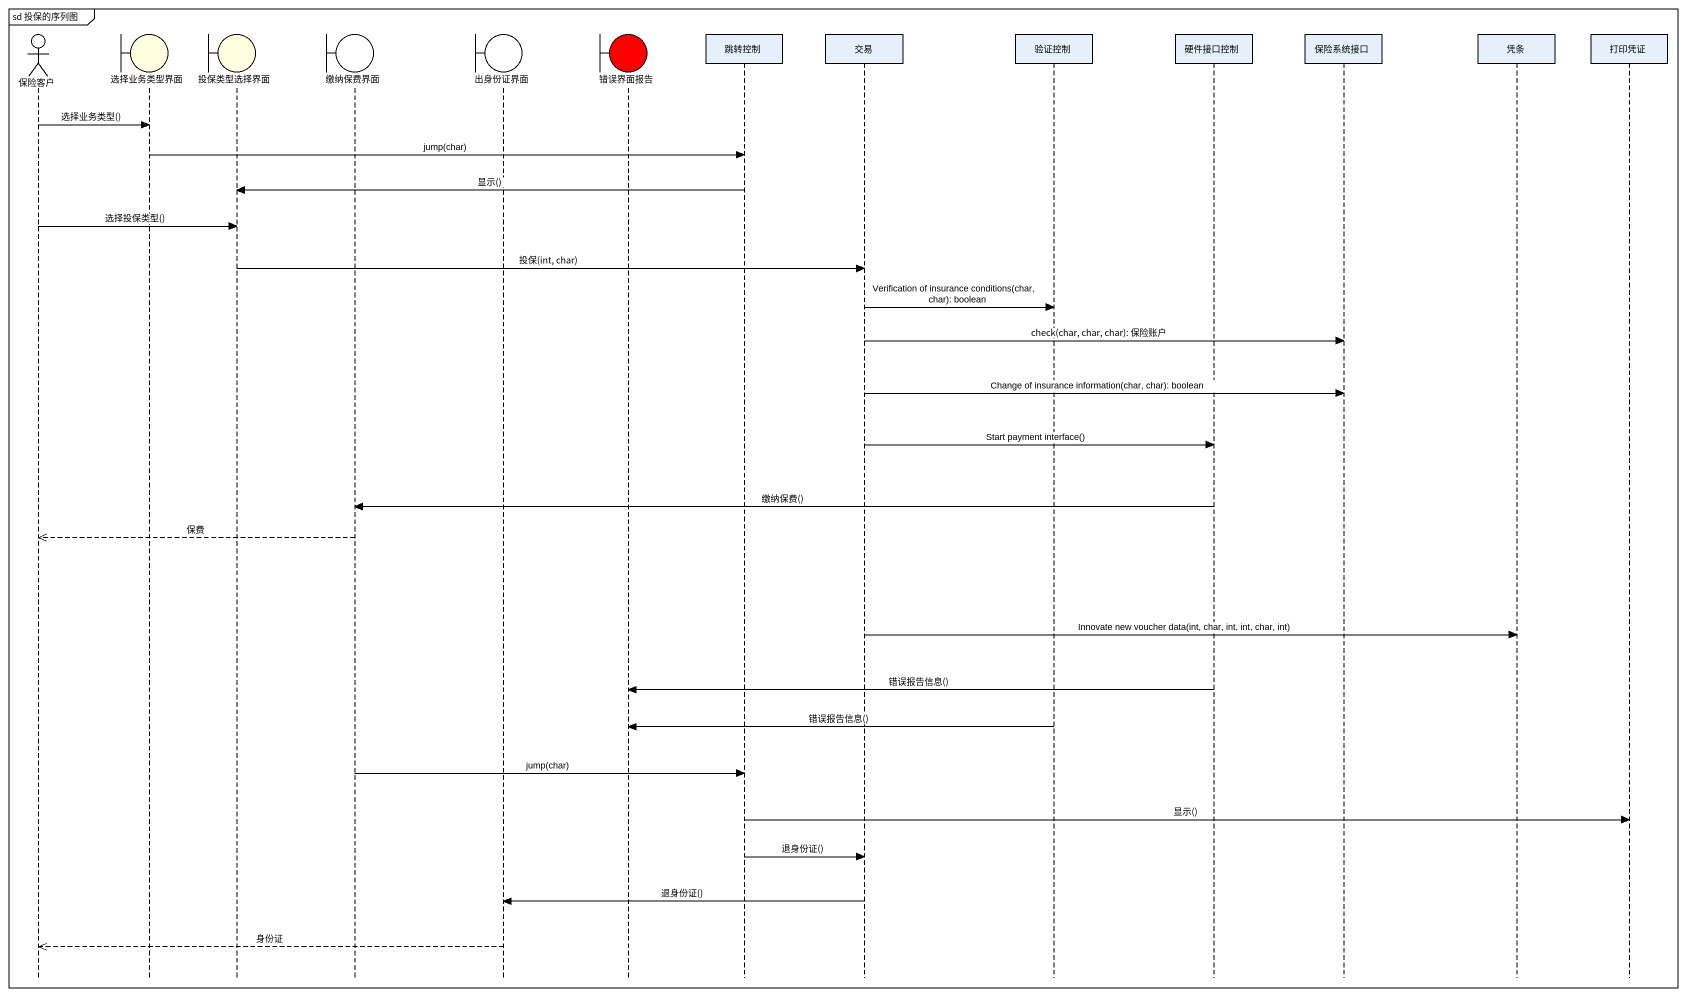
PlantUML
@startuml
mainframe sd 投保的序列图
hide footbox
actor 保险客户
boundary 选择业务类型界面 #FFFFE0
boundary 投保类型选择界面 #FFFFE0
boundary 缴纳保费界面
boundary 出身份证界面
boundary 错误界面报告 #FF0000
participant 跳转控制
participant 交易
participant 验证控制
participant 硬件接口控制
participant 保险系统接口
participant 凭条
participant 打印凭证

保险客户 -> 选择业务类型界面 : 选择业务类型()
选择业务类型界面 -> 跳转控制 : jump(char)
跳转控制 -> 投保类型选择界面 : 显示()
保险客户 -> 投保类型选择界面 : 选择投保类型()
投保类型选择界面 -> 交易 : 投保(int, char)
交易 -> 验证控制 : Verification of insurance conditions(char, char): boolean
交易 -> 保险系统接口 : check(char, char, char): 保险账户
交易 -> 保险系统接口 : Change of insurance information(char, char): boolean
交易 -> 硬件接口控制 : Start payment interface()
硬件接口控制 -> 缴纳保费界面 : 缴纳保费()
缴纳保费界面 -->> 保险客户 : 保费
交易 -> 凭条 : Innovate new voucher data(int, char, int, int, char, int)
硬件接口控制 -> 错误界面报告 : 错误报告信息()
验证控制 -> 错误界面报告 : 错误报告信息()
缴纳保费界面 -> 跳转控制 : jump(char)
跳转控制 -> 打印凭证 : 显示()
跳转控制 -> 交易 : 退身份证()
交易 -> 出身份证界面 : 退身份证()
出身份证界面 -->> 保险客户 : 身份证
@enduml
